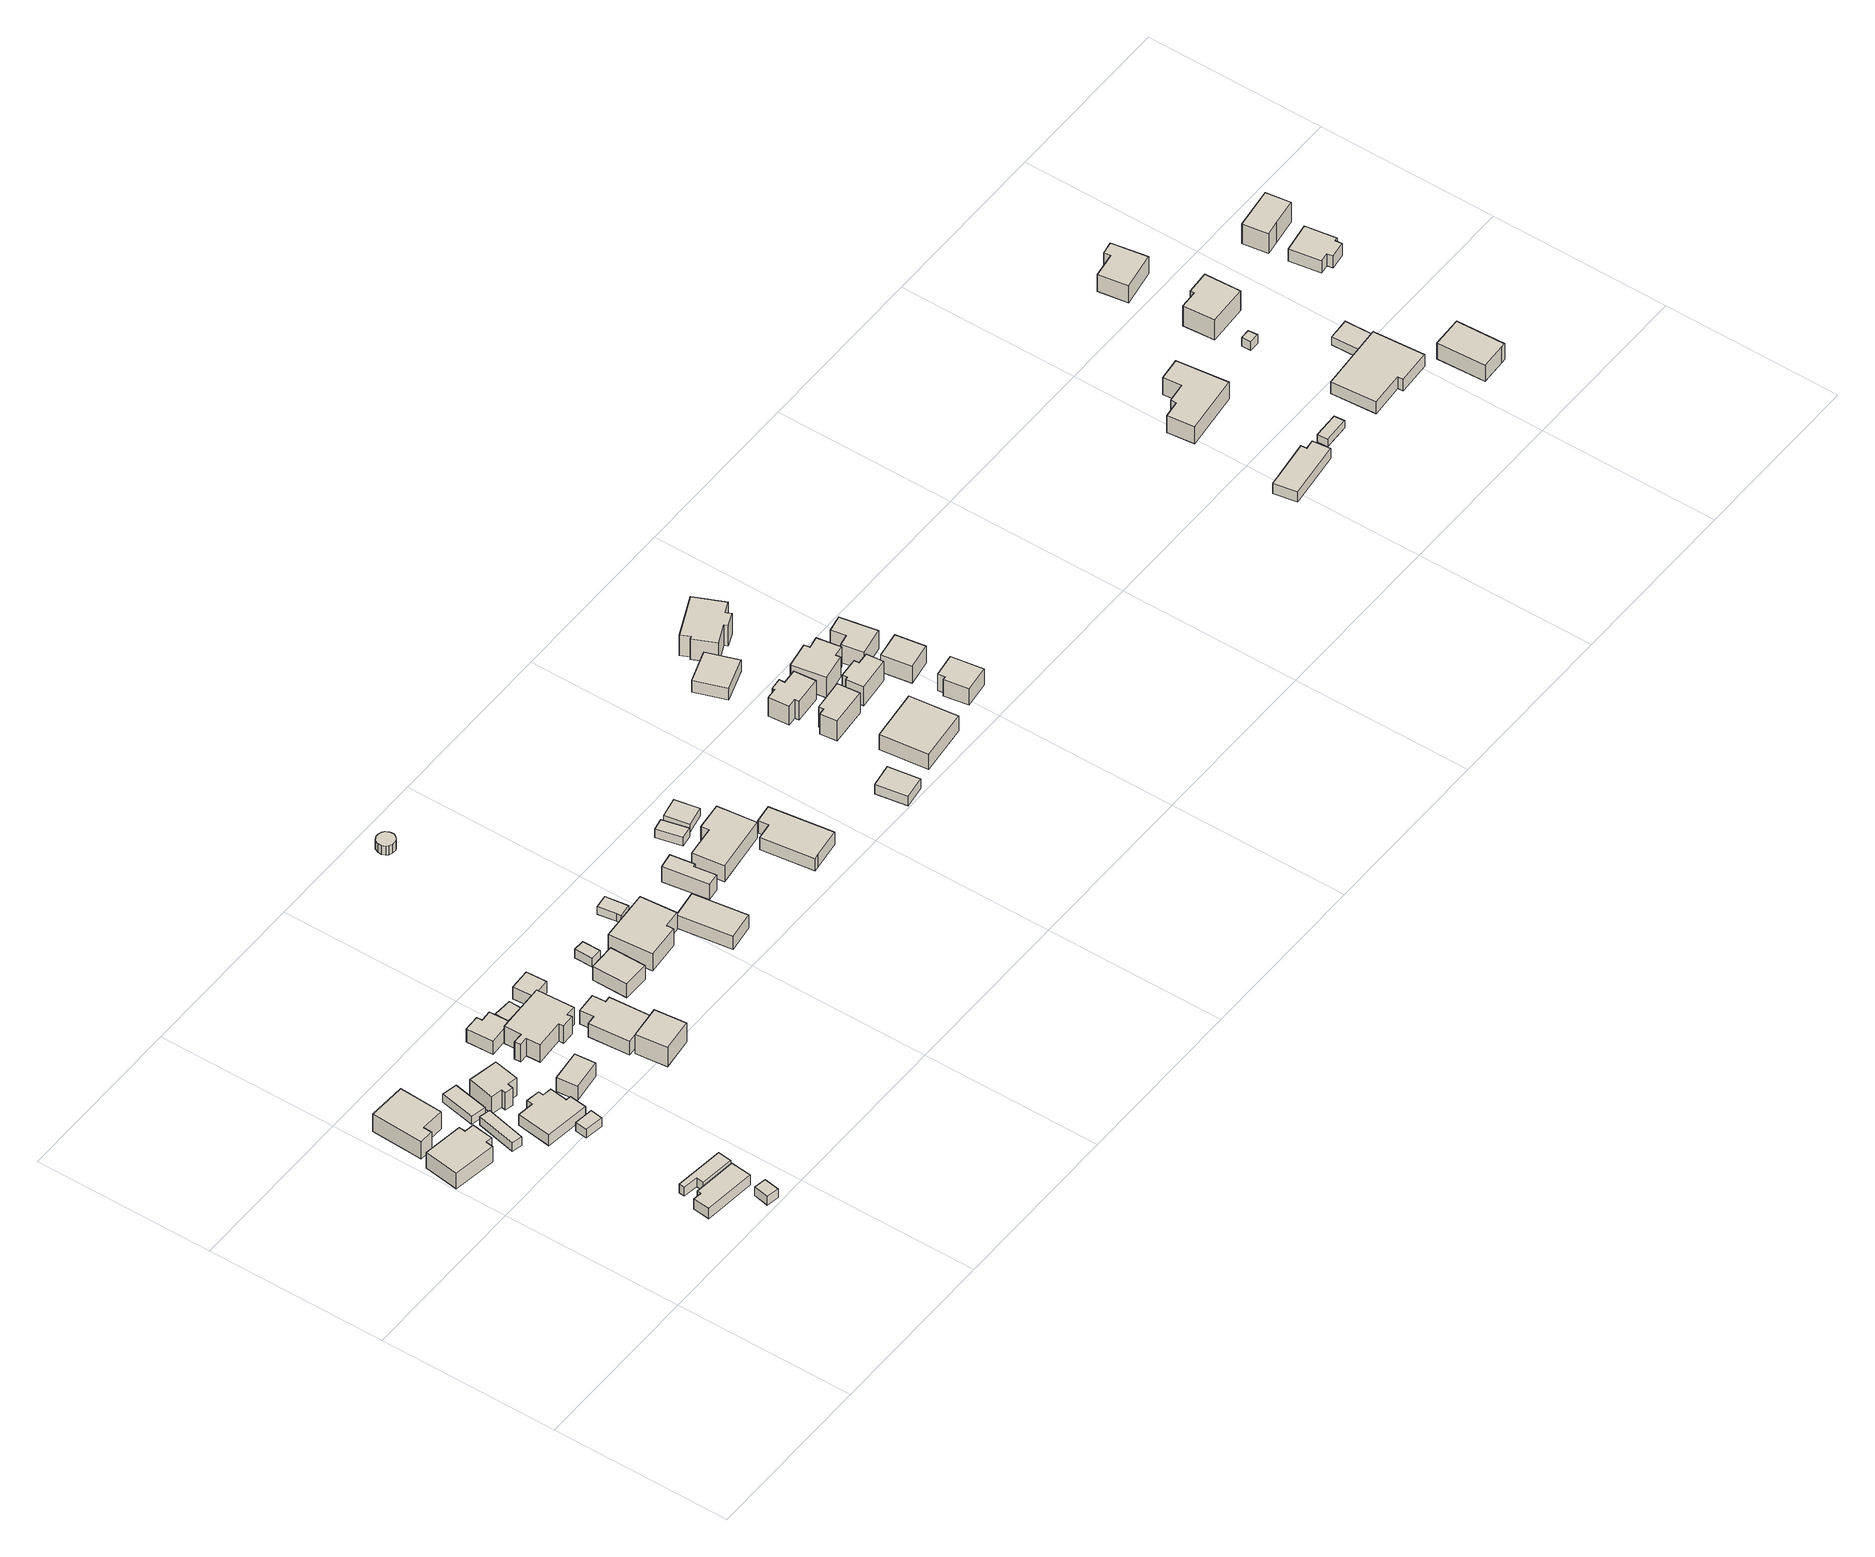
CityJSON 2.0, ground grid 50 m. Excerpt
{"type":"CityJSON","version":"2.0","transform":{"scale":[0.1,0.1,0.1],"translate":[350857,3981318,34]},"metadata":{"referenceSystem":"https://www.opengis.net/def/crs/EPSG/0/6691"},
"CityObjects":{
"building1":{"type":"Building","attributes":{"荒川水系越辺川洪水浸水想定区域（計画規模）.規模":"L1","荒川水系越辺川洪水浸水想定区域（計画規模）.浸水ランク":"2","荒川水系越辺川洪水浸水想定区域（計画規模）.浸水深":1.95,"荒川水系越辺川洪水浸水想定区域（想定最大規模）.規模":"L2","荒川水系越辺川洪水浸水想定区域（想定最大規模）.浸水ランク":"2","荒川水系越辺川洪水浸水想定区域（想定最大規模）.浸水深":2.61,"荒川水系越辺川洪水浸水想定区域（想定最大規模）.継続時間":71.91,"measuredHeight":6.4},"geometry":[{"type":"Solid","lod":"1","boundaries":[[[[0,1,2,3,4,5,6,7]],[[6,8,9,7]],[[5,10,8,6]],[[4,11,10,5]],[[3,12,11,4]],[[2,13,12,3]],[[1,14,13,2]],[[0,15,14,1]],[[7,9,15,0]],[[8,10,11,12,13,14,15,9]]]]}]},
"building2":{"type":"Building","attributes":{"荒川水系越辺川洪水浸水想定区域（計画規模）.規模":"L1","荒川水系越辺川洪水浸水想定区域（計画規模）.浸水ランク":"2","荒川水系越辺川洪水浸水想定区域（計画規模）.浸水深":1.74,"荒川水系越辺川洪水浸水想定区域（想定最大規模）.規模":"L2","荒川水系越辺川洪水浸水想定区域（想定最大規模）.浸水ランク":"2","荒川水系越辺川洪水浸水想定区域（想定最大規模）.浸水深":2.4,"荒川水系越辺川洪水浸水想定区域（想定最大規模）.継続時間":76.7,"measuredHeight":8.2},"geometry":[{"type":"Solid","lod":"1","boundaries":[[[[16,17,18,19,20,21]],[[20,22,23,21]],[[19,24,22,20]],[[18,25,24,19]],[[17,26,25,18]],[[16,27,26,17]],[[21,23,27,16]],[[22,24,25,26,27,23]]]]}]},
"building3":{"type":"Building","attributes":{"荒川水系越辺川洪水浸水想定区域（計画規模）.規模":"L1","荒川水系越辺川洪水浸水想定区域（計画規模）.浸水ランク":"2","荒川水系越辺川洪水浸水想定区域（計画規模）.浸水深":2.13,"荒川水系越辺川洪水浸水想定区域（想定最大規模）.規模":"L2","荒川水系越辺川洪水浸水想定区域（想定最大規模）.浸水ランク":"2","荒川水系越辺川洪水浸水想定区域（想定最大規模）.浸水深":2.77,"荒川水系越辺川洪水浸水想定区域（想定最大規模）.継続時間":76.85,"measuredHeight":4.2},"geometry":[{"type":"Solid","lod":"1","boundaries":[[[[28,29,30,31,32,33]],[[32,34,35,33]],[[31,36,34,32]],[[30,37,36,31]],[[29,38,37,30]],[[28,39,38,29]],[[33,35,39,28]],[[34,36,37,38,39,35]]]]}]},
"building4":{"type":"Building","attributes":{"荒川水系越辺川洪水浸水想定区域（計画規模）.規模":"L1","荒川水系越辺川洪水浸水想定区域（計画規模）.浸水ランク":"2","荒川水系越辺川洪水浸水想定区域（計画規模）.浸水深":1.33,"荒川水系越辺川洪水浸水想定区域（想定最大規模）.規模":"L2","荒川水系越辺川洪水浸水想定区域（想定最大規模）.浸水ランク":"2","荒川水系越辺川洪水浸水想定区域（想定最大規模）.浸水深":1.99,"荒川水系越辺川洪水浸水想定区域（想定最大規模）.継続時間":71.91,"measuredHeight":3},"geometry":[{"type":"Solid","lod":"1","boundaries":[[[[40,41,42,43]],[[42,44,45,43]],[[41,46,44,42]],[[40,47,46,41]],[[43,45,47,40]],[[44,46,47,45]]]]}]},
"building5":{"type":"Building","attributes":{"荒川水系越辺川洪水浸水想定区域（計画規模）.規模":"L1","荒川水系越辺川洪水浸水想定区域（計画規模）.浸水ランク":"2","荒川水系越辺川洪水浸水想定区域（計画規模）.浸水深":2.13,"荒川水系越辺川洪水浸水想定区域（想定最大規模）.規模":"L2","荒川水系越辺川洪水浸水想定区域（想定最大規模）.浸水ランク":"2","荒川水系越辺川洪水浸水想定区域（想定最大規模）.浸水深":2.77,"荒川水系越辺川洪水浸水想定区域（想定最大規模）.継続時間":76.85,"measuredHeight":3},"geometry":[{"type":"Solid","lod":"1","boundaries":[[[[48,49,50,51]],[[50,52,53,51]],[[49,54,52,50]],[[48,55,54,49]],[[51,53,55,48]],[[52,54,55,53]]]]}]},
"building6":{"type":"Building","attributes":{"荒川水系越辺川洪水浸水想定区域（計画規模）.規模":"L1","荒川水系越辺川洪水浸水想定区域（計画規模）.浸水ランク":"2","荒川水系越辺川洪水浸水想定区域（計画規模）.浸水深":2.15,"荒川水系越辺川洪水浸水想定区域（想定最大規模）.規模":"L2","荒川水系越辺川洪水浸水想定区域（想定最大規模）.浸水ランク":"2","荒川水系越辺川洪水浸水想定区域（想定最大規模）.浸水深":2.79,"荒川水系越辺川洪水浸水想定区域（想定最大規模）.継続時間":76.68,"measuredHeight":3},"geometry":[{"type":"Solid","lod":"1","boundaries":[[[[56,57,58,59,60,61]],[[60,62,63,61]],[[59,64,62,60]],[[58,65,64,59]],[[57,66,65,58]],[[56,67,66,57]],[[61,63,67,56]],[[62,64,65,66,67,63]]]]}]},
"building7":{"type":"Building","attributes":{"荒川水系越辺川洪水浸水想定区域（計画規模）.規模":"L1","荒川水系越辺川洪水浸水想定区域（計画規模）.浸水ランク":"2","荒川水系越辺川洪水浸水想定区域（計画規模）.浸水深":1.29,"荒川水系越辺川洪水浸水想定区域（想定最大規模）.規模":"L2","荒川水系越辺川洪水浸水想定区域（想定最大規模）.浸水ランク":"2","荒川水系越辺川洪水浸水想定区域（想定最大規模）.浸水深":1.95,"荒川水系越辺川洪水浸水想定区域（想定最大規模）.継続時間":71.91,"measuredHeight":2.8},"geometry":[{"type":"Solid","lod":"1","boundaries":[[[[68,69,70,71]],[[70,72,73,71]],[[69,74,72,70]],[[68,75,74,69]],[[71,73,75,68]],[[72,74,75,73]]]]}]},
"building8":{"type":"Building","attributes":{"荒川水系越辺川洪水浸水想定区域（計画規模）.規模":"L1","荒川水系越辺川洪水浸水想定区域（計画規模）.浸水ランク":"2","荒川水系越辺川洪水浸水想定区域（計画規模）.浸水深":1.34,"荒川水系越辺川洪水浸水想定区域（想定最大規模）.規模":"L2","荒川水系越辺川洪水浸水想定区域（想定最大規模）.浸水ランク":"2","荒川水系越辺川洪水浸水想定区域（想定最大規模）.浸水深":1.98,"荒川水系越辺川洪水浸水想定区域（想定最大規模）.継続時間":72.45,"measuredHeight":4.3},"geometry":[{"type":"Solid","lod":"1","boundaries":[[[[76,77,78,79,80,81,82,83,84,85]],[[84,86,87,85]],[[83,88,86,84]],[[82,89,88,83]],[[81,90,89,82]],[[80,91,90,81]],[[79,92,91,80]],[[78,93,92,79]],[[77,94,93,78]],[[76,95,94,77]],[[85,87,95,76]],[[86,88,89,90,91,92,93,94,95,87]]]]}]},
"building9":{"type":"Building","attributes":{"荒川水系越辺川洪水浸水想定区域（計画規模）.規模":"L1","荒川水系越辺川洪水浸水想定区域（計画規模）.浸水ランク":"2","荒川水系越辺川洪水浸水想定区域（計画規模）.浸水深":1.45,"荒川水系越辺川洪水浸水想定区域（想定最大規模）.規模":"L2","荒川水系越辺川洪水浸水想定区域（想定最大規模）.浸水ランク":"2","荒川水系越辺川洪水浸水想定区域（想定最大規模）.浸水深":2.09,"荒川水系越辺川洪水浸水想定区域（想定最大規模）.継続時間":72.45,"measuredHeight":3},"geometry":[{"type":"Solid","lod":"1","boundaries":[[[[96,97,98,99]],[[98,100,101,99]],[[97,102,100,98]],[[96,103,102,97]],[[99,101,103,96]],[[100,102,103,101]]]]}]},
"building10":{"type":"Building","attributes":{"荒川水系越辺川洪水浸水想定区域（計画規模）.規模":"L1","荒川水系越辺川洪水浸水想定区域（計画規模）.浸水ランク":"2","荒川水系越辺川洪水浸水想定区域（計画規模）.浸水深":1.34,"荒川水系越辺川洪水浸水想定区域（想定最大規模）.規模":"L2","荒川水系越辺川洪水浸水想定区域（想定最大規模）.浸水ランク":"2","荒川水系越辺川洪水浸水想定区域（想定最大規模）.浸水深":1.98,"荒川水系越辺川洪水浸水想定区域（想定最大規模）.継続時間":70.51,"measuredHeight":7.4},"geometry":[{"type":"Solid","lod":"1","boundaries":[[[[104,105,106,107,108,109,110,111]],[[110,112,113,111]],[[109,114,112,110]],[[108,115,114,109]],[[107,116,115,108]],[[106,117,116,107]],[[105,118,117,106]],[[104,119,118,105]],[[111,113,119,104]],[[112,114,115,116,117,118,119,113]]]]}]},
"building11":{"type":"Building","attributes":{"荒川水系越辺川洪水浸水想定区域（計画規模）.規模":"L1","荒川水系越辺川洪水浸水想定区域（計画規模）.浸水ランク":"2","荒川水系越辺川洪水浸水想定区域（計画規模）.浸水深":1.37,"荒川水系越辺川洪水浸水想定区域（想定最大規模）.規模":"L2","荒川水系越辺川洪水浸水想定区域（想定最大規模）.浸水ランク":"2","荒川水系越辺川洪水浸水想定区域（想定最大規模）.浸水深":2.01,"荒川水系越辺川洪水浸水想定区域（想定最大規模）.継続時間":70.51,"measuredHeight":6},"geometry":[{"type":"Solid","lod":"1","boundaries":[[[[120,121,122,123]],[[122,124,125,123]],[[121,126,124,122]],[[120,127,126,121]],[[123,125,127,120]],[[124,126,127,125]]]]}]},
"building12":{"type":"Building","attributes":{"荒川水系越辺川洪水浸水想定区域（計画規模）.規模":"L1","荒川水系越辺川洪水浸水想定区域（計画規模）.浸水ランク":"2","荒川水系越辺川洪水浸水想定区域（計画規模）.浸水深":1.6,"荒川水系越辺川洪水浸水想定区域（想定最大規模）.規模":"L2","荒川水系越辺川洪水浸水想定区域（想定最大規模）.浸水ランク":"2","荒川水系越辺川洪水浸水想定区域（想定最大規模）.浸水深":2.24,"荒川水系越辺川洪水浸水想定区域（想定最大規模）.継続時間":77.25,"measuredHeight":6.1},"geometry":[{"type":"Solid","lod":"1","boundaries":[[[[128,129,130,131,132,133]],[[132,134,135,133]],[[131,136,134,132]],[[130,137,136,131]],[[129,138,137,130]],[[128,139,138,129]],[[133,135,139,128]],[[134,136,137,138,139,135]]]]}]},
"building13":{"type":"Building","attributes":{"荒川水系越辺川洪水浸水想定区域（計画規模）.規模":"L1","荒川水系越辺川洪水浸水想定区域（計画規模）.浸水ランク":"2","荒川水系越辺川洪水浸水想定区域（計画規模）.浸水深":1.59,"荒川水系越辺川洪水浸水想定区域（想定最大規模）.規模":"L2","荒川水系越辺川洪水浸水想定区域（想定最大規模）.浸水ランク":"2","荒川水系越辺川洪水浸水想定区域（想定最大規模）.浸水深":2.23,"荒川水系越辺川洪水浸水想定区域（想定最大規模）.継続時間":72.58,"measuredHeight":9.2},"geometry":[{"type":"Solid","lod":"1","boundaries":[[[[140,141,142,143,144,145,146,147,148,149,150,151]],[[150,152,153,151]],[[149,154,152,150]],[[148,155,154,149]],[[147,156,155,148]],[[146,157,156,147]],[[145,158,157,146]],[[144,159,158,145]],[[143,160,159,144]],[[142,161,160,143]],[[141,162,161,142]],[[140,163,162,141]],[[151,153,163,140]],[[152,154,155,156,157,158,159,160,161,162,163,153]]]]}]},
"building14":{"type":"Building","attributes":{"荒川水系越辺川洪水浸水想定区域（計画規模）.規模":"L1","荒川水系越辺川洪水浸水想定区域（計画規模）.浸水ランク":"2","荒川水系越辺川洪水浸水想定区域（計画規模）.浸水深":1.89,"荒川水系越辺川洪水浸水想定区域（想定最大規模）.規模":"L2","荒川水系越辺川洪水浸水想定区域（想定最大規模）.浸水ランク":"2","荒川水系越辺川洪水浸水想定区域（想定最大規模）.浸水深":2.53,"荒川水系越辺川洪水浸水想定区域（想定最大規模）.継続時間":92.53,"measuredHeight":2.9},"geometry":[{"type":"Solid","lod":"1","boundaries":[[[[164,165,166,167]],[[166,168,169,167]],[[165,170,168,166]],[[164,171,170,165]],[[167,169,171,164]],[[168,170,171,169]]]]}]},
"building15":{"type":"Building","attributes":{"荒川水系越辺川洪水浸水想定区域（計画規模）.規模":"L1","荒川水系越辺川洪水浸水想定区域（計画規模）.浸水ランク":"2","荒川水系越辺川洪水浸水想定区域（計画規模）.浸水深":1.81,"荒川水系越辺川洪水浸水想定区域（想定最大規模）.規模":"L2","荒川水系越辺川洪水浸水想定区域（想定最大規模）.浸水ランク":"2","荒川水系越辺川洪水浸水想定区域（想定最大規模）.浸水深":2.44,"荒川水系越辺川洪水浸水想定区域（想定最大規模）.継続時間":74.55,"measuredHeight":7.6},"geometry":[{"type":"Solid","lod":"1","boundaries":[[[[172,173,174,175]],[[174,176,177,175]],[[173,178,176,174]],[[172,179,178,173]],[[175,177,179,172]],[[176,178,179,177]]]]}]},
"building16":{"type":"Building","attributes":{"荒川水系越辺川洪水浸水想定区域（計画規模）.規模":"L1","荒川水系越辺川洪水浸水想定区域（計画規模）.浸水ランク":"2","荒川水系越辺川洪水浸水想定区域（計画規模）.浸水深":1.7,"荒川水系越辺川洪水浸水想定区域（想定最大規模）.規模":"L2","荒川水系越辺川洪水浸水想定区域（想定最大規模）.浸水ランク":"2","荒川水系越辺川洪水浸水想定区域（想定最大規模）.浸水深":2.33,"荒川水系越辺川洪水浸水想定区域（想定最大規模）.継続時間":72.58,"measuredHeight":6.1},"geometry":[{"type":"Solid","lod":"1","boundaries":[[[[180,181,182,183,184,185,186,187]],[[186,188,189,187]],[[185,190,188,186]],[[184,191,190,185]],[[183,192,191,184]],[[182,193,192,183]],[[181,194,193,182]],[[180,195,194,181]],[[187,189,195,180]],[[188,190,191,192,193,194,195,189]]]]}]},
"building17":{"type":"Building","attributes":{"荒川水系越辺川洪水浸水想定区域（計画規模）.規模":"L1","荒川水系越辺川洪水浸水想定区域（計画規模）.浸水ランク":"2","荒川水系越辺川洪水浸水想定区域（計画規模）.浸水深":1.58,"荒川水系越辺川洪水浸水想定区域（想定最大規模）.規模":"L2","荒川水系越辺川洪水浸水想定区域（想定最大規模）.浸水ランク":"2","荒川水系越辺川洪水浸水想定区域（想定最大規模）.浸水深":2.21,"荒川水系越辺川洪水浸水想定区域（想定最大規模）.継続時間":92.53,"measuredHeight":4},"geometry":[{"type":"Solid","lod":"1","boundaries":[[[[196,197,198,199]],[[198,200,201,199]],[[197,202,200,198]],[[196,203,202,197]],[[199,201,203,196]],[[200,202,203,201]]]]}]},
"building18":{"type":"Building","attributes":{"荒川水系越辺川洪水浸水想定区域（計画規模）.規模":"L1","荒川水系越辺川洪水浸水想定区域（計画規模）.浸水ランク":"2","荒川水系越辺川洪水浸水想定区域（計画規模）.浸水深":1.59,"荒川水系越辺川洪水浸水想定区域（想定最大規模）.規模":"L2","荒川水系越辺川洪水浸水想定区域（想定最大規模）.浸水ランク":"2","荒川水系越辺川洪水浸水想定区域（想定最大規模）.浸水深":2.22,"荒川水系越辺川洪水浸水想定区域（想定最大規模）.継続時間":72.58,"measuredHeight":5.9},"geometry":[{"type":"Solid","lod":"1","boundaries":[[[[204,205,206,207]],[[206,208,209,207]],[[205,210,208,206]],[[204,211,210,205]],[[207,209,211,204]],[[208,210,211,209]]]]}]},
"building19":{"type":"Building","attributes":{"荒川水系越辺川洪水浸水想定区域（計画規模）.規模":"L1","荒川水系越辺川洪水浸水想定区域（計画規模）.浸水ランク":"2","荒川水系越辺川洪水浸水想定区域（計画規模）.浸水深":1.85,"荒川水系越辺川洪水浸水想定区域（想定最大規模）.規模":"L2","荒川水系越辺川洪水浸水想定区域（想定最大規模）.浸水ランク":"2","荒川水系越辺川洪水浸水想定区域（想定最大規模）.浸水深":2.48,"荒川水系越辺川洪水浸水想定区域（想定最大規模）.継続時間":92.53,"measuredHeight":3},"geometry":[{"type":"Solid","lod":"1","boundaries":[[[[212,213,214,215]],[[214,216,217,215]],[[213,218,216,214]],[[212,219,218,213]],[[215,217,219,212]],[[216,218,219,217]]]]}]},
"building20":{"type":"Building","attributes":{"荒川水系越辺川洪水浸水想定区域（計画規模）.規模":"L1","荒川水系越辺川洪水浸水想定区域（計画規模）.浸水ランク":"2","荒川水系越辺川洪水浸水想定区域（計画規模）.浸水深":1.47,"荒川水系越辺川洪水浸水想定区域（想定最大規模）.規模":"L2","荒川水系越辺川洪水浸水想定区域（想定最大規模）.浸水ランク":"2","荒川水系越辺川洪水浸水想定区域（想定最大規模）.浸水深":2.09,"荒川水系越辺川洪水浸水想定区域（想定最大規模）.継続時間":73.41,"measuredHeight":8.5},"geometry":[{"type":"Solid","lod":"1","boundaries":[[[[220,221,222,223,224,225]],[[224,226,227,225]],[[223,228,226,224]],[[222,229,228,223]],[[221,230,229,222]],[[220,231,230,221]],[[225,227,231,220]],[[226,228,229,230,231,227]]]]}]},
"building21":{"type":"Building","attributes":{"荒川水系越辺川洪水浸水想定区域（計画規模）.規模":"L1","荒川水系越辺川洪水浸水想定区域（計画規模）.浸水ランク":"2","荒川水系越辺川洪水浸水想定区域（計画規模）.浸水深":1.87,"荒川水系越辺川洪水浸水想定区域（想定最大規模）.規模":"L2","荒川水系越辺川洪水浸水想定区域（想定最大規模）.浸水ランク":"2","荒川水系越辺川洪水浸水想定区域（想定最大規模）.浸水深":2.49,"荒川水系越辺川洪水浸水想定区域（想定最大規模）.継続時間":94.06,"measuredHeight":2.6},"geometry":[{"type":"Solid","lod":"1","boundaries":[[[[232,233,234,235,236]],[[235,237,238,236]],[[234,239,237,235]],[[233,240,239,234]],[[232,241,240,233]],[[236,238,241,232]],[[237,239,240,241,238]]]]}]},
"building22":{"type":"Building","attributes":{"荒川水系越辺川洪水浸水想定区域（計画規模）.規模":"L1","荒川水系越辺川洪水浸水想定区域（計画規模）.浸水ランク":"2","荒川水系越辺川洪水浸水想定区域（計画規模）.浸水深":1.22,"荒川水系越辺川洪水浸水想定区域（想定最大規模）.規模":"L2","荒川水系越辺川洪水浸水想定区域（想定最大規模）.浸水ランク":"2","荒川水系越辺川洪水浸水想定区域（想定最大規模）.浸水深":1.82,"荒川水系越辺川洪水浸水想定区域（想定最大規模）.継続時間":78.7,"measuredHeight":3},"geometry":[{"type":"Solid","lod":"1","boundaries":[[[[242,243,244,245,246,247,248,249,250,251,252,253,254,255,256,257]],[[256,258,259,257]],[[255,260,258,256]],[[254,261,260,255]],[[253,262,261,254]],[[252,263,262,253]],[[251,264,263,252]],[[250,265,264,251]],[[249,266,265,250]],[[248,267,266,249]],[[247,268,267,248]],[[246,269,268,247]],[[245,270,269,246]],[[244,271,270,245]],[[243,272,271,244]],[[242,273,272,243]],[[257,259,273,242]],[[258,260,261,262,263,264,265,266,267,268,269,270,271,272,273,259]]]]}]},
"building23":{"type":"Building","attributes":{"荒川水系越辺川洪水浸水想定区域（計画規模）.規模":"L1","荒川水系越辺川洪水浸水想定区域（計画規模）.浸水ランク":"2","荒川水系越辺川洪水浸水想定区域（計画規模）.浸水深":1.91,"荒川水系越辺川洪水浸水想定区域（想定最大規模）.規模":"L2","荒川水系越辺川洪水浸水想定区域（想定最大規模）.浸水ランク":"2","荒川水系越辺川洪水浸水想定区域（想定最大規模）.浸水深":2.54,"荒川水系越辺川洪水浸水想定区域（想定最大規模）.継続時間":73.41,"measuredHeight":6},"geometry":[{"type":"Solid","lod":"1","boundaries":[[[[274,275,276,277]],[[276,278,279,277]],[[275,280,278,276]],[[274,281,280,275]],[[277,279,281,274]],[[278,280,281,279]]]]}]},
"building24":{"type":"Building","attributes":{"荒川水系越辺川洪水浸水想定区域（計画規模）.規模":"L1","荒川水系越辺川洪水浸水想定区域（計画規模）.浸水ランク":"2","荒川水系越辺川洪水浸水想定区域（計画規模）.浸水深":1.97,"荒川水系越辺川洪水浸水想定区域（想定最大規模）.規模":"L2","荒川水系越辺川洪水浸水想定区域（想定最大規模）.浸水ランク":"2","荒川水系越辺川洪水浸水想定区域（想定最大規模）.浸水深":2.59,"荒川水系越辺川洪水浸水想定区域（想定最大規模）.継続時間":76.2,"measuredHeight":6.4},"geometry":[{"type":"Solid","lod":"1","boundaries":[[[[282,283,284,285,286,287]],[[286,288,289,287]],[[285,290,288,286]],[[284,291,290,285]],[[283,292,291,284]],[[282,293,292,283]],[[287,289,293,282]],[[288,290,291,292,293,289]]]]}]},
"building25":{"type":"Building","attributes":{"荒川水系越辺川洪水浸水想定区域（計画規模）.規模":"L1","荒川水系越辺川洪水浸水想定区域（計画規模）.浸水ランク":"2","荒川水系越辺川洪水浸水想定区域（計画規模）.浸水深":1.98,"荒川水系越辺川洪水浸水想定区域（想定最大規模）.規模":"L2","荒川水系越辺川洪水浸水想定区域（想定最大規模）.浸水ランク":"2","荒川水系越辺川洪水浸水想定区域（想定最大規模）.浸水深":2.6,"荒川水系越辺川洪水浸水想定区域（想定最大規模）.継続時間":76.2,"measuredHeight":7.8},"geometry":[{"type":"Solid","lod":"1","boundaries":[[[[294,295,296,297,298,299]],[[298,300,301,299]],[[297,302,300,298]],[[296,303,302,297]],[[295,304,303,296]],[[294,305,304,295]],[[299,301,305,294]],[[300,302,303,304,305,301]]]]}]},
"building26":{"type":"Building","attributes":{"荒川水系越辺川洪水浸水想定区域（計画規模）.規模":"L1","荒川水系越辺川洪水浸水想定区域（計画規模）.浸水ランク":"2","荒川水系越辺川洪水浸水想定区域（計画規模）.浸水深":2.22,"荒川水系越辺川洪水浸水想定区域（想定最大規模）.規模":"L2","荒川水系越辺川洪水浸水想定区域（想定最大規模）.浸水ランク":"2","荒川水系越辺川洪水浸水想定区域（想定最大規模）.浸水深":2.84,"荒川水系越辺川洪水浸水想定区域（想定最大規模）.継続時間":92.13,"measuredHeight":2.9},"geometry":[{"type":"Solid","lod":"1","boundaries":[[[[306,307,308,309]],[[308,310,311,309]],[[307,312,310,308]],[[306,313,312,307]],[[309,311,313,306]],[[310,312,313,311]]]]}]},
"building27":{"type":"Building","attributes":{"荒川水系越辺川洪水浸水想定区域（計画規模）.規模":"L1","荒川水系越辺川洪水浸水想定区域（計画規模）.浸水ランク":"2","荒川水系越辺川洪水浸水想定区域（計画規模）.浸水深":1.99,"荒川水系越辺川洪水浸水想定区域（想定最大規模）.規模":"L2","荒川水系越辺川洪水浸水想定区域（想定最大規模）.浸水ランク":"2","荒川水系越辺川洪水浸水想定区域（想定最大規模）.浸水深":2.61,"荒川水系越辺川洪水浸水想定区域（想定最大規模）.継続時間":92.13,"measuredHeight":2.6},"geometry":[{"type":"Solid","lod":"1","boundaries":[[[[314,315,316,317]],[[316,318,319,317]],[[315,320,318,316]],[[314,321,320,315]],[[317,319,321,314]],[[318,320,321,319]]]]}]},
"building28":{"type":"Building","attributes":{"荒川水系越辺川洪水浸水想定区域（計画規模）.規模":"L1","荒川水系越辺川洪水浸水想定区域（計画規模）.浸水ランク":"2","荒川水系越辺川洪水浸水想定区域（計画規模）.浸水深":2.12,"荒川水系越辺川洪水浸水想定区域（想定最大規模）.規模":"L2","荒川水系越辺川洪水浸水想定区域（想定最大規模）.浸水ランク":"2","荒川水系越辺川洪水浸水想定区域（想定最大規模）.浸水深":2.75,"荒川水系越辺川洪水浸水想定区域（想定最大規模）.継続時間":76.86,"measuredHeight":5.6},"geometry":[{"type":"Solid","lod":"1","boundaries":[[[[322,323,324,325,326,327,328]],[[327,329,330,328]],[[326,331,329,327]],[[325,332,331,326]],[[324,333,332,325]],[[323,334,333,324]],[[322,335,334,323]],[[328,330,335,322]],[[329,331,332,333,334,335,330]]]]}]},
"building29":{"type":"Building","attributes":{"荒川水系越辺川洪水浸水想定区域（計画規模）.規模":"L1","荒川水系越辺川洪水浸水想定区域（計画規模）.浸水ランク":"2","荒川水系越辺川洪水浸水想定区域（計画規模）.浸水深":2.01,"荒川水系越辺川洪水浸水想定区域（想定最大規模）.規模":"L2","荒川水系越辺川洪水浸水想定区域（想定最大規模）.浸水ランク":"2","荒川水系越辺川洪水浸水想定区域（想定最大規模）.浸水深":2.62,"荒川水系越辺川洪水浸水想定区域（想定最大規模）.継続時間":77.25,"measuredHeight":3.2},"geometry":[{"type":"Solid","lod":"1","boundaries":[[[[336,337,338,339]],[[338,340,341,339]],[[337,342,340,338]],[[336,343,342,337]],[[339,341,343,336]],[[340,342,343,341]]]]}]},
"building30":{"type":"Building","attributes":{"荒川水系越辺川洪水浸水想定区域（計画規模）.規模":"L1","荒川水系越辺川洪水浸水想定区域（計画規模）.浸水ランク":"2","荒川水系越辺川洪水浸水想定区域（計画規模）.浸水深":2.06,"荒川水系越辺川洪水浸水想定区域（想定最大規模）.規模":"L2","荒川水系越辺川洪水浸水想定区域（想定最大規模）.浸水ランク":"2","荒川水系越辺川洪水浸水想定区域（想定最大規模）.浸水深":2.67,"荒川水系越辺川洪水浸水想定区域（想定最大規模）.継続時間":78.46,"measuredHeight":7.6},"geometry":[{"type":"Solid","lod":"1","boundaries":[[[[344,345,346,347,348,349]],[[348,350,351,349]],[[347,352,350,348]],[[346,353,352,347]],[[345,354,353,346]],[[344,355,354,345]],[[349,351,355,344]],[[350,352,353,354,355,351]]]]}]},
"building31":{"type":"Building","attributes":{"荒川水系越辺川洪水浸水想定区域（計画規模）.規模":"L1","荒川水系越辺川洪水浸水想定区域（計画規模）.浸水ランク":"2","荒川水系越辺川洪水浸水想定区域（計画規模）.浸水深":1.93,"荒川水系越辺川洪水浸水想定区域（想定最大規模）.規模":"L2","荒川水系越辺川洪水浸水想定区域（想定最大規模）.浸水ランク":"2","荒川水系越辺川洪水浸水想定区域（想定最大規模）.浸水深":2.51,"荒川水系越辺川洪水浸水想定区域（想定最大規模）.継続時間":77.31,"measuredHeight":7},"geometry":[{"type":"Solid","lod":"1","boundaries":[[[[356,357,358,359]],[[358,360,361,359]],[[357,362,360,358]],[[356,363,362,357]],[[359,361,363,356]],[[360,362,363,361]]]]}]},
"building32":{"type":"Building","attributes":{"荒川水系越辺川洪水浸水想定区域（計画規模）.規模":"L1","荒川水系越辺川洪水浸水想定区域（計画規模）.浸水ランク":"2","荒川水系越辺川洪水浸水想定区域（計画規模）.浸水深":2.02,"荒川水系越辺川洪水浸水想定区域（想定最大規模）.規模":"L2","荒川水系越辺川洪水浸水想定区域（想定最大規模）.浸水ランク":"2","荒川水系越辺川洪水浸水想定区域（想定最大規模）.浸水深":2.62,"荒川水系越辺川洪水浸水想定区域（想定最大規模）.継続時間":78.46,"measuredHeight":7.2},"geometry":[{"type":"Solid","lod":"1","boundaries":[[[[364,365,366,367,368,369,370,371,372,373]],[[372,374,375,373]],[[371,376,374,372]],[[370,377,376,371]],[[369,378,377,370]],[[368,379,378,369]],[[367,380,379,368]],[[366,381,380,367]],[[365,382,381,366]],[[364,383,382,365]],[[373,375,383,364]],[[374,376,377,378,379,380,381,382,383,375]]]]}]},
"building33":{"type":"Building","attributes":{"荒川水系越辺川洪水浸水想定区域（計画規模）.規模":"L1","荒川水系越辺川洪水浸水想定区域（計画規模）.浸水ランク":"2","荒川水系越辺川洪水浸水想定区域（計画規模）.浸水深":2.02,"荒川水系越辺川洪水浸水想定区域（想定最大規模）.規模":"L2","荒川水系越辺川洪水浸水想定区域（想定最大規模）.浸水ランク":"2","荒川水系越辺川洪水浸水想定区域（想定最大規模）.浸水深":2.6,"荒川水系越辺川洪水浸水想定区域（想定最大規模）.継続時間":93.43,"measuredHeight":4.5},"geometry":[{"type":"Solid","lod":"1","boundaries":[[[[384,385,386,387]],[[386,388,389,387]],[[385,390,388,386]],[[384,391,390,385]],[[387,389,391,384]],[[388,390,391,389]]]]}]},
"building34":{"type":"Building","attributes":{"荒川水系越辺川洪水浸水想定区域（計画規模）.規模":"L1","荒川水系越辺川洪水浸水想定区域（計画規模）.浸水ランク":"2","荒川水系越辺川洪水浸水想定区域（計画規模）.浸水深":2.03,"荒川水系越辺川洪水浸水想定区域（想定最大規模）.規模":"L2","荒川水系越辺川洪水浸水想定区域（想定最大規模）.浸水ランク":"2","荒川水系越辺川洪水浸水想定区域（想定最大規模）.浸水深":2.61,"荒川水系越辺川洪水浸水想定区域（想定最大規模）.継続時間":78.46,"measuredHeight":7.2},"geometry":[{"type":"Solid","lod":"1","boundaries":[[[[392,393,394,395,396,397,398,399]],[[398,400,401,399]],[[397,402,400,398]],[[396,403,402,397]],[[395,404,403,396]],[[394,405,404,395]],[[393,406,405,394]],[[392,407,406,393]],[[399,401,407,392]],[[400,402,403,404,405,406,407,401]]]]}]},
"building35":{"type":"Building","attributes":{"荒川水系越辺川洪水浸水想定区域（計画規模）.規模":"L1","荒川水系越辺川洪水浸水想定区域（計画規模）.浸水ランク":"2","荒川水系越辺川洪水浸水想定区域（計画規模）.浸水深":2.12,"荒川水系越辺川洪水浸水想定区域（想定最大規模）.規模":"L2","荒川水系越辺川洪水浸水想定区域（想定最大規模）.浸水ランク":"2","荒川水系越辺川洪水浸水想定区域（想定最大規模）.浸水深":2.68,"荒川水系越辺川洪水浸水想定区域（想定最大規模）.継続時間":78.46,"measuredHeight":7.6},"geometry":[{"type":"Solid","lod":"1","boundaries":[[[[408,409,410,411,412,413,414,415]],[[414,416,417,415]],[[413,418,416,414]],[[412,419,418,413]],[[411,420,419,412]],[[410,421,420,411]],[[409,422,421,410]],[[408,423,422,409]],[[415,417,423,408]],[[416,418,419,420,421,422,423,417]]]]}]},
"building36":{"type":"Building","attributes":{"荒川水系越辺川洪水浸水想定区域（計画規模）.規模":"L1","荒川水系越辺川洪水浸水想定区域（計画規模）.浸水ランク":"2","荒川水系越辺川洪水浸水想定区域（計画規模）.浸水深":1.85,"荒川水系越辺川洪水浸水想定区域（想定最大規模）.規模":"L2","荒川水系越辺川洪水浸水想定区域（想定最大規模）.浸水ランク":"2","荒川水系越辺川洪水浸水想定区域（想定最大規模）.浸水深":2.43,"荒川水系越辺川洪水浸水想定区域（想定最大規模）.継続時間":93.43,"measuredHeight":8.6},"geometry":[{"type":"Solid","lod":"1","boundaries":[[[[424,425,426,427,428,429,430,431,432,433]],[[432,434,435,433]],[[431,436,434,432]],[[430,437,436,431]],[[429,438,437,430]],[[428,439,438,429]],[[427,440,439,428]],[[426,441,440,427]],[[425,442,441,426]],[[424,443,442,425]],[[433,435,443,424]],[[434,436,437,438,439,440,441,442,443,435]]]]}]},
"building37":{"type":"Building","attributes":{"荒川水系越辺川洪水浸水想定区域（計画規模）.規模":"L1","荒川水系越辺川洪水浸水想定区域（計画規模）.浸水ランク":"2","荒川水系越辺川洪水浸水想定区域（計画規模）.浸水深":1.68,"荒川水系越辺川洪水浸水想定区域（想定最大規模）.規模":"L2","荒川水系越辺川洪水浸水想定区域（想定最大規模）.浸水ランク":"2","荒川水系越辺川洪水浸水想定区域（想定最大規模）.浸水深":2.26,"荒川水系越辺川洪水浸水想定区域（想定最大規模）.継続時間":73.4,"measuredHeight":5.6},"geometry":[{"type":"Solid","lod":"1","boundaries":[[[[444,445,446,447,448,449]],[[448,450,451,449]],[[447,452,450,448]],[[446,453,452,447]],[[445,454,453,446]],[[444,455,454,445]],[[449,451,455,444]],[[450,452,453,454,455,451]]]]}]},
"building38":{"type":"Building","attributes":{"荒川水系越辺川洪水浸水想定区域（計画規模）.規模":"L1","荒川水系越辺川洪水浸水想定区域（計画規模）.浸水ランク":"2","荒川水系越辺川洪水浸水想定区域（計画規模）.浸水深":1.84,"荒川水系越辺川洪水浸水想定区域（想定最大規模）.規模":"L2","荒川水系越辺川洪水浸水想定区域（想定最大規模）.浸水ランク":"2","荒川水系越辺川洪水浸水想定区域（想定最大規模）.浸水深":2.42,"荒川水系越辺川洪水浸水想定区域（想定最大規模）.継続時間":73.4,"measuredHeight":5.8},"geometry":[{"type":"Solid","lod":"1","boundaries":[[[[456,457,458,459]],[[458,460,461,459]],[[457,462,460,458]],[[456,463,462,457]],[[459,461,463,456]],[[460,462,463,461]]]]}]},
"building39":{"type":"Building","attributes":{"荒川水系越辺川洪水浸水想定区域（計画規模）.規模":"L1","荒川水系越辺川洪水浸水想定区域（計画規模）.浸水ランク":"2","荒川水系越辺川洪水浸水想定区域（計画規模）.浸水深":2.13,"荒川水系越辺川洪水浸水想定区域（想定最大規模）.規模":"L2","荒川水系越辺川洪水浸水想定区域（想定最大規模）.浸水ランク":"2","荒川水系越辺川洪水浸水想定区域（想定最大規模）.浸水深":2.69,"荒川水系越辺川洪水浸水想定区域（想定最大規模）.継続時間":78.11,"measuredHeight":8},"geometry":[{"type":"Solid","lod":"1","boundaries":[[[[464,465,466,467,468,469]],[[468,470,471,469]],[[467,472,470,468]],[[466,473,472,467]],[[465,474,473,466]],[[464,475,474,465]],[[469,471,475,464]],[[470,472,473,474,475,471]]]]}]},
"building40":{"type":"Building","attributes":{"荒川水系越辺川洪水浸水想定区域（計画規模）.規模":"L1","荒川水系越辺川洪水浸水想定区域（計画規模）.浸水ランク":"2","荒川水系越辺川洪水浸水想定区域（計画規模）.浸水深":1.56,"荒川水系越辺川洪水浸水想定区域（想定最大規模）.規模":"L2","荒川水系越辺川洪水浸水想定区域（想定最大規模）.浸水ランク":"2","荒川水系越辺川洪水浸水想定区域（想定最大規模）.浸水深":2.14,"荒川水系越辺川洪水浸水想定区域（想定最大規模）.継続時間":77.25,"measuredHeight":3.9},"geometry":[{"type":"Solid","lod":"1","boundaries":[[[[476,477,478,479,480,481]],[[480,482,483,481]],[[479,484,482,480]],[[478,485,484,479]],[[477,486,485,478]],[[476,487,486,477]],[[481,483,487,476]],[[482,484,485,486,487,483]]]]}]},
"building41":{"type":"Building","attributes":{"荒川水系越辺川洪水浸水想定区域（計画規模）.規模":"L1","荒川水系越辺川洪水浸水想定区域（計画規模）.浸水ランク":"2","荒川水系越辺川洪水浸水想定区域（計画規模）.浸水深":1.58,"荒川水系越辺川洪水浸水想定区域（想定最大規模）.規模":"L2","荒川水系越辺川洪水浸水想定区域（想定最大規模）.浸水ランク":"2","荒川水系越辺川洪水浸水想定区域（想定最大規模）.浸水深":2.1,"荒川水系越辺川洪水浸水想定区域（想定最大規模）.継続時間":71.61,"measuredHeight":8.3},"geometry":[{"type":"Solid","lod":"1","boundaries":[[[[488,489,490,491,492,493,494,495]],[[494,496,497,495]],[[493,498,496,494]],[[492,499,498,493]],[[491,500,499,492]],[[490,501,500,491]],[[489,502,501,490]],[[488,503,502,489]],[[495,497,503,488]],[[496,498,499,500,501,502,503,497]]]]}]},
"building42":{"type":"Building","attributes":{"荒川水系越辺川洪水浸水想定区域（計画規模）.規模":"L1","荒川水系越辺川洪水浸水想定区域（計画規模）.浸水ランク":"2","荒川水系越辺川洪水浸水想定区域（計画規模）.浸水深":1.28,"荒川水系越辺川洪水浸水想定区域（想定最大規模）.規模":"L2","荒川水系越辺川洪水浸水想定区域（想定最大規模）.浸水ランク":"2","荒川水系越辺川洪水浸水想定区域（想定最大規模）.浸水深":1.85,"荒川水系越辺川洪水浸水想定区域（想定最大規模）.継続時間":67.51,"measuredHeight":2.5},"geometry":[{"type":"Solid","lod":"1","boundaries":[[[[504,505,506,507]],[[506,508,509,507]],[[505,510,508,506]],[[504,511,510,505]],[[507,509,511,504]],[[508,510,511,509]]]]}]},
"building43":{"type":"Building","attributes":{"荒川水系越辺川洪水浸水想定区域（計画規模）.規模":"L1","荒川水系越辺川洪水浸水想定区域（計画規模）.浸水ランク":"1","荒川水系越辺川洪水浸水想定区域（計画規模）.浸水深":0.35,"荒川水系越辺川洪水浸水想定区域（想定最大規模）.規模":"L2","荒川水系越辺川洪水浸水想定区域（想定最大規模）.浸水ランク":"2","荒川水系越辺川洪水浸水想定区域（想定最大規模）.浸水深":0.86,"荒川水系越辺川洪水浸水想定区域（想定最大規模）.継続時間":4.33,"measuredHeight":5.3},"geometry":[{"type":"Solid","lod":"1","boundaries":[[[[512,513,514,515,516,517]],[[516,518,519,517]],[[515,520,518,516]],[[514,521,520,515]],[[513,522,521,514]],[[512,523,522,513]],[[517,519,523,512]],[[518,520,521,522,523,519]]]]}]},
"building44":{"type":"Building","attributes":{"荒川水系越辺川洪水浸水想定区域（計画規模）.規模":"L1","荒川水系越辺川洪水浸水想定区域（計画規模）.浸水ランク":"2","荒川水系越辺川洪水浸水想定区域（計画規模）.浸水深":0.88,"荒川水系越辺川洪水浸水想定区域（想定最大規模）.規模":"L2","荒川水系越辺川洪水浸水想定区域（想定最大規模）.浸水ランク":"2","荒川水系越辺川洪水浸水想定区域（想定最大規模）.浸水深":1.37,"荒川水系越辺川洪水浸水想定区域（想定最大規模）.継続時間":71.61,"measuredHeight":3},"geometry":[{"type":"Solid","lod":"1","boundaries":[[[[524,525,526,527]],[[526,528,529,527]],[[525,530,528,526]],[[524,531,530,525]],[[527,529,531,524]],[[528,530,531,529]]]]}]},
"building45":{"type":"Building","attributes":{"荒川水系越辺川洪水浸水想定区域（計画規模）.規模":"L1","荒川水系越辺川洪水浸水想定区域（計画規模）.浸水ランク":"2","荒川水系越辺川洪水浸水想定区域（計画規模）.浸水深":0.96,"荒川水系越辺川洪水浸水想定区域（想定最大規模）.規模":"L2","荒川水系越辺川洪水浸水想定区域（想定最大規模）.浸水ランク":"2","荒川水系越辺川洪水浸水想定区域（想定最大規模）.浸水深":1.43,"荒川水系越辺川洪水浸水想定区域（想定最大規模）.継続時間":20.48,"measuredHeight":9.2},"geometry":[{"type":"Solid","lod":"1","boundaries":[[[[532,533,534,535,536,537]],[[536,538,539,537]],[[535,540,538,536]],[[534,541,540,535]],[[533,542,541,534]],[[532,543,542,533]],[[537,539,543,532]],[[538,540,541,542,543,539]]]]}]},
"building46":{"type":"Building","attributes":{"荒川水系越辺川洪水浸水想定区域（計画規模）.規模":"L1","荒川水系越辺川洪水浸水想定区域（計画規模）.浸水ランク":"1","荒川水系越辺川洪水浸水想定区域（計画規模）.浸水深":0.36,"荒川水系越辺川洪水浸水想定区域（想定最大規模）.規模":"L2","荒川水系越辺川洪水浸水想定区域（想定最大規模）.浸水ランク":"2","荒川水系越辺川洪水浸水想定区域（想定最大規模）.浸水深":0.87,"荒川水系越辺川洪水浸水想定区域（想定最大規模）.継続時間":4.33,"measuredHeight":2.8},"geometry":[{"type":"Solid","lod":"1","boundaries":[[[[544,545,546,547]],[[546,548,549,547]],[[545,550,548,546]],[[544,551,550,545]],[[547,549,551,544]],[[548,550,551,549]]]]}]},
"building47":{"type":"Building","attributes":{"荒川水系越辺川洪水浸水想定区域（計画規模）.規模":"L1","荒川水系越辺川洪水浸水想定区域（計画規模）.浸水ランク":"2","荒川水系越辺川洪水浸水想定区域（計画規模）.浸水深":0.94,"荒川水系越辺川洪水浸水想定区域（想定最大規模）.規模":"L2","荒川水系越辺川洪水浸水想定区域（想定最大規模）.浸水ランク":"2","荒川水系越辺川洪水浸水想定区域（想定最大規模）.浸水深":1.41,"荒川水系越辺川洪水浸水想定区域（想定最大規模）.継続時間":72.7,"measuredHeight":8.2},"geometry":[{"type":"Solid","lod":"1","boundaries":[[[[552,553,554,555,556,557]],[[556,558,559,557]],[[555,560,558,556]],[[554,561,560,555]],[[553,562,561,554]],[[552,563,562,553]],[[557,559,563,552]],[[558,560,561,562,563,559]]]]}]},
"building48":{"type":"Building","attributes":{"荒川水系越辺川洪水浸水想定区域（計画規模）.規模":"L1","荒川水系越辺川洪水浸水想定区域（計画規模）.浸水ランク":"1","荒川水系越辺川洪水浸水想定区域（計画規模）.浸水深":0.39,"荒川水系越辺川洪水浸水想定区域（想定最大規模）.規模":"L2","荒川水系越辺川洪水浸水想定区域（想定最大規模）.浸水ランク":"2","荒川水系越辺川洪水浸水想定区域（想定最大規模）.浸水深":0.93,"荒川水系越辺川洪水浸水想定区域（想定最大規模）.継続時間":2.73,"measuredHeight":6.1},"geometry":[{"type":"Solid","lod":"1","boundaries":[[[[564,565,566,567,568]],[[567,569,570,568]],[[566,571,569,567]],[[565,572,571,566]],[[564,573,572,565]],[[568,570,573,564]],[[569,571,572,573,570]]]]}]},
"building49":{"type":"Building","attributes":{"荒川水系越辺川洪水浸水想定区域（計画規模）.規模":"L1","荒川水系越辺川洪水浸水想定区域（計画規模）.浸水ランク":"2","荒川水系越辺川洪水浸水想定区域（計画規模）.浸水深":0.55,"荒川水系越辺川洪水浸水想定区域（想定最大規模）.規模":"L2","荒川水系越辺川洪水浸水想定区域（想定最大規模）.浸水ランク":"2","荒川水系越辺川洪水浸水想定区域（想定最大規模）.浸水深":1.04,"荒川水系越辺川洪水浸水想定区域（想定最大規模）.継続時間":17.85,"measuredHeight":4.8},"geometry":[{"type":"Solid","lod":"1","boundaries":[[[[574,575,576,577,578,579,580,581]],[[580,582,583,581]],[[579,584,582,580]],[[578,585,584,579]],[[577,586,585,578]],[[576,587,586,577]],[[575,588,587,576]],[[574,589,588,575]],[[581,583,589,574]],[[582,584,585,586,587,588,589,583]]]]}]},
"building50":{"type":"Building","attributes":{"荒川水系越辺川洪水浸水想定区域（計画規模）.規模":"L1","荒川水系越辺川洪水浸水想定区域（計画規模）.浸水ランク":"2","荒川水系越辺川洪水浸水想定区域（計画規模）.浸水深":0.58,"荒川水系越辺川洪水浸水想定区域（想定最大規模）.規模":"L2","荒川水系越辺川洪水浸水想定区域（想定最大規模）.浸水ランク":"2","荒川水系越辺川洪水浸水想定区域（想定最大規模）.浸水深":1.04,"荒川水系越辺川洪水浸水想定区域（想定最大規模）.継続時間":15,"measuredHeight":8.1},"geometry":[{"type":"Solid","lod":"1","boundaries":[[[[590,591,592,593,594]],[[593,595,596,594]],[[592,597,595,593]],[[591,598,597,592]],[[590,599,598,591]],[[594,596,599,590]],[[595,597,598,599,596]]]]}]}
},
"vertices":[
[129,726,6],[127,708,6],[154,704,6],[146,644,6],[127,647,6],[124,626,6],[3,644,6],[17,742,6],[3,644,59],[17,742,59],[124,626,59],[127,647,59],[146,644,59],[154,704,59],[127,708,59],[129,726,59],
[142,905,12],[136,783,12],[70,787,12],[69,763,12],[29,765,12],[36,910,12],[29,765,71],[36,910,71],[69,763,71],[70,787,71],[136,783,71],[142,905,71],
[411,84,13],[265,100,13],[270,147,13],[294,144,13],[295,155,13],[417,142,13],[295,155,48],[417,142,48],[294,144,48],[270,147,48],[265,100,48],[411,84,48],
[225,707,17],[199,595,17],[170,602,17],[196,714,17],[170,602,47],[196,714,47],[199,595,47],[225,707,47],
[423,50,13],[416,7,13],[381,13,13],[389,56,13],[381,13,43],[389,56,43],[416,7,43],[423,50,43],
[431,190,13],[426,152,13],[331,163,13],[333,184,13],[291,190,13],[293,206,13],[291,190,43],[293,206,43],[333,184,43],[331,163,43],[426,152,43],[431,190,43],
[247,820,17],[228,722,17],[186,731,17],[205,829,17],[186,731,45],[205,829,45],[228,722,45],[247,820,45],
[235,542,18],[248,639,18],[294,633,18],[296,650,18],[336,644,18],[334,630,18],[360,626,18],[353,576,18],[367,574,18],[361,526,18],[367,574,54],[361,526,54],[353,576,54],[360,626,54],[334,630,54],[336,644,54],[296,650,54],[294,633,54],[248,639,54],[235,542,54],
[364,512,17],[359,478,17],[307,486,17],[311,519,17],[307,486,47],[311,519,47],[359,478,47],[364,512,47],
[323,698,20],[295,703,20],[291,687,20],[268,692,20],[270,704,20],[239,710,20],[254,785,20],[337,769,20],[254,785,79],[337,769,79],[239,710,79],[270,704,79],[268,692,79],[291,687,79],[295,703,79],[323,698,79],
[482,583,18],[394,573,18],[389,631,18],[477,641,18],[389,631,65],[477,641,65],[394,573,65],[482,583,65],
[398,898,16],[442,900,16],[443,884,16],[474,886,16],[477,827,16],[401,823,16],[477,827,61],[401,823,61],[474,886,61],[443,884,61],[442,900,61],[398,898,61],
[586,829,17],[591,724,17],[563,723,17],[564,710,17],[527,708,17],[526,722,17],[445,717,17],[443,756,17],[419,755,17],[418,773,17],[447,774,17],[445,822,17],[447,774,76],[445,822,76],[418,773,76],[419,755,76],[443,756,76],[445,717,76],[526,722,76],[527,708,76],[564,710,76],[563,723,76],[591,724,76],[586,829,76],
[543,877,15],[541,839,15],[489,842,15],[490,880,15],[489,842,44],[490,880,44],[541,839,44],[543,877,44],
[691,563,15],[700,476,15],[609,466,15],[599,553,15],[609,466,81],[599,553,81],[700,476,81],[691,563,81],
[658,719,16],[661,682,16],[677,683,16],[685,567,16],[587,560,16],[579,674,16],[604,676,16],[601,715,16],[604,676,62],[601,715,62],[579,674,62],[587,560,62],[685,567,62],[677,683,62],[661,682,62],[658,719,62],
[636,895,14],[639,837,14],[581,834,14],[577,892,14],[581,834,54],[577,892,54],[639,837,54],[636,895,54],
[735,674,16],[735,773,16],[809,774,16],[809,674,16],[809,774,63],[809,674,63],[735,773,63],[735,674,63],
[801,849,15],[801,798,15],[769,799,15],[770,850,15],[769,799,45],[770,850,45],[801,798,45],[801,849,45],
[977,809,15],[985,707,15],[937,703,15],[938,683,15],[842,676,15],[833,798,15],[842,676,73],[833,798,73],[938,683,73],[937,703,73],[985,707,73],[977,809,73],
[957,897,11],[965,833,11],[927,828,11],[927,842,11],[919,892,11],[927,842,37],[919,892,37],[927,828,37],[965,833,37],[957,897,37],
[816,1441,15],[821,1437,15],[826,1427,15],[827,1416,15],[822,1406,15],[814,1399,15],[808,1397,15],[797,1397,15],[787,1402,15],[782,1407,15],[778,1417,15],[779,1428,15],[784,1438,15],[793,1444,15],[799,1445,15],[805,1445,15],[799,1445,45],[805,1445,45],[793,1444,45],[784,1438,45],[779,1428,45],[778,1417,45],[782,1407,45],[787,1402,45],[797,1397,45],[808,1397,45],[814,1399,45],[822,1406,45],[827,1416,45],[826,1427,45],[821,1437,45],[816,1441,45],
[1067,723,14],[1088,573,14],[1010,562,14],[989,712,14],[1010,562,59],[989,712,59],[1088,573,59],[1067,723,59],
[1110,702,14],[1091,828,14],[1134,835,14],[1144,768,14],[1136,767,14],[1145,707,14],[1136,767,66],[1145,707,66],[1144,768,66],[1134,835,66],[1091,828,66],[1110,702,66],
[1253,806,13],[1250,828,13],[1326,837,13],[1339,728,13],[1178,708,13],[1168,796,13],[1178,708,67],[1168,796,67],[1339,728,67],[1326,837,67],[1250,828,67],[1253,806,67],
[1234,933,12],[1251,861,12],[1217,855,12],[1200,926,12],[1217,855,41],[1200,926,41],[1251,861,41],[1234,933,41],
[1307,948,12],[1320,880,12],[1264,869,12],[1251,937,12],[1264,869,38],[1251,937,38],[1320,880,38],[1307,948,38],
[1345,557,12],[1332,555,12],[1312,702,12],[1358,708,12],[1354,737,12],[1405,744,12],[1429,568,12],[1405,744,54],[1429,568,54],[1354,737,54],[1358,708,54],[1312,702,54],[1332,555,54],[1345,557,54],
[1682,597,13],[1695,509,13],[1631,499,13],[1617,587,13],[1631,499,45],[1617,587,45],[1695,509,45],[1682,597,45],
[1812,769,11],[1707,760,11],[1701,806,11],[1719,808,11],[1718,822,11],[1806,831,11],[1718,822,80],[1806,831,80],[1719,808,80],[1701,806,80],[1707,760,80],[1812,769,80],
[1883,678,13],[1898,545,13],[1755,529,13],[1740,662,13],[1755,529,65],[1740,662,65],[1898,545,65],[1883,678,65],
[1710,872,11],[1709,884,11],[1683,882,11],[1678,939,11],[1708,942,11],[1707,949,11],[1740,952,11],[1741,936,11],[1783,940,11],[1788,879,11],[1783,940,75],[1788,879,75],[1741,936,75],[1740,952,75],[1707,949,75],[1708,942,75],[1678,939,75],[1683,882,75],[1709,884,75],[1710,872,75],
[1761,1077,9],[1668,1046,9],[1638,1133,9],[1731,1164,9],[1638,1133,48],[1731,1164,48],[1668,1046,48],[1761,1077,48],
[1829,823,13],[1838,824,13],[1837,838,13],[1891,843,13],[1893,829,13],[1925,832,13],[1930,784,13],[1835,774,13],[1930,784,78],[1835,774,78],[1925,832,78],[1893,829,78],[1891,843,78],[1837,838,78],[1838,824,78],[1829,823,78],
[1908,891,12],[1878,886,12],[1880,873,12],[1806,861,12],[1790,955,12],[1861,967,12],[1864,951,12],[1897,957,12],[1864,951,81],[1897,957,81],[1861,967,81],[1790,955,81],[1806,861,81],[1880,873,81],[1878,886,81],[1908,891,81],
[1839,1280,4],[1876,1197,4],[1845,1183,4],[1852,1168,4],[1814,1152,4],[1810,1162,4],[1755,1138,4],[1727,1200,4],[1734,1203,4],[1722,1228,4],[1734,1203,74],[1722,1228,74],[1727,1200,74],[1755,1138,74],[1810,1162,74],[1814,1152,74],[1852,1168,74],[1845,1183,74],[1876,1197,74],[1839,1280,74],
[2040,670,15],[2053,582,15],[1980,572,15],[1968,640,15],[1978,641,15],[1975,661,15],[1978,641,71],[1975,661,71],[1968,640,71],[1980,572,71],[2053,582,71],[2040,670,71],
[2020,817,14],[2033,735,14],[1960,724,14],[1947,806,14],[1960,724,72],[1947,806,72],[2033,735,72],[2020,817,72],
[1988,957,11],[2007,855,11],[1930,841,11],[1919,901,11],[1949,907,11],[1942,948,11],[1949,907,74],[1942,948,74],[1919,901,74],[1930,841,74],[2007,855,74],[1988,957,74],
[2956,392,14],[3095,409,14],[3097,393,14],[3123,397,14],[3129,347,14],[2968,328,14],[3129,347,49],[2968,328,49],[3123,397,49],[3097,393,49],[3095,409,49],[2956,392,49],
[3133,799,11],[3149,656,11],[2984,637,11],[2975,712,11],[3022,718,11],[3021,734,11],[3075,741,11],[3070,792,11],[3075,741,69],[3070,792,69],[3021,734,69],[3022,718,69],[2975,712,69],[2984,637,69],[3149,656,69],[3133,799,69],
[3222,404,20],[3224,375,20],[3151,372,20],[3150,401,20],[3151,372,45],[3150,401,45],[3224,375,45],[3222,404,45],
[3482,477,27],[3492,334,27],[3397,328,27],[3396,344,27],[3300,337,27],[3291,463,27],[3300,337,67],[3291,463,67],[3396,344,67],[3397,328,67],[3492,334,67],[3482,477,67],
[3325,727,22],[3327,701,22],[3299,700,22],[3298,726,22],[3299,700,52],[3298,726,52],[3327,701,52],[3325,727,52],
[3278,790,21],[3272,878,21],[3322,881,21],[3321,892,21],[3386,896,21],[3391,796,21],[3386,896,89],[3391,796,89],[3321,892,89],[3322,881,89],[3272,878,89],[3278,790,89],
[3483,558,24],[3486,481,24],[3426,479,24],[3423,555,24],[3426,479,52],[3423,555,52],[3486,481,52],[3483,558,52],
[3314,1117,21],[3311,1136,21],[3347,1142,21],[3363,1042,21],[3258,1025,21],[3246,1107,21],[3258,1025,79],[3246,1107,79],[3363,1042,79],[3347,1142,79],[3311,1136,79],[3314,1117,79],
[3533,189,29],[3527,324,29],[3612,328,29],[3618,193,29],[3605,192,29],[3618,193,83],[3605,192,83],[3612,328,83],[3527,324,83],[3533,189,83],
[3669,810,24],[3682,724,24],[3672,723,24],[3675,704,24],[3629,697,24],[3626,714,24],[3599,710,24],[3585,797,24],[3599,710,65],[3585,797,65],[3626,714,65],[3629,697,65],[3675,704,65],[3672,723,65],[3682,724,65],[3669,810,65],
[3692,864,25],[3616,853,25],[3577,848,25],[3567,918,25],[3682,933,25],[3567,918,93],[3682,933,93],[3577,848,93],[3616,853,93],[3692,864,93]
]}
